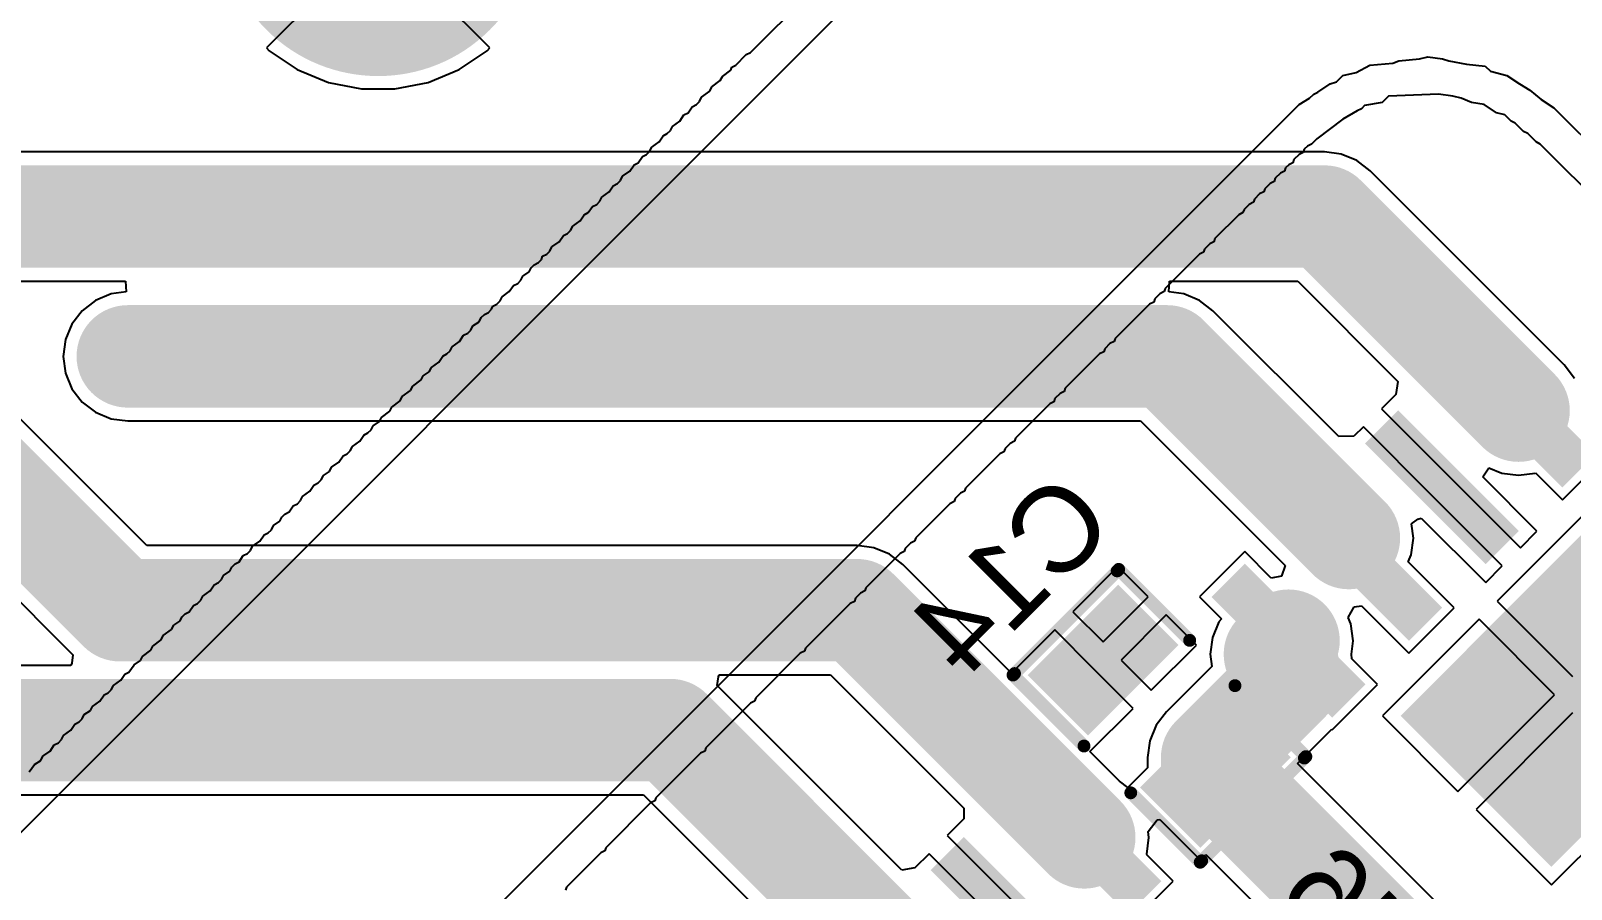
# Model space of a CAD drawing. Header units: millimetres. Extents: x 95 to 305, y 96 to 295.
# Drawn here: x 225.96 to 244, y 164.36 to 174.41 of the extents above; entities that cross this region are included whole.
import ezdxf

# ---------------------------------------------------------------- set-up
doc = ezdxf.new("R2010")
doc.units = ezdxf.units.MM
for name, color, linetype in [('BottomLayer', 5, 'Continuous'), ('BottomOverlay', 54, 'Continuous'), ('BottomPaste', 16, 'Continuous'), ('BottomSolder', 6, 'Continuous'), ('MultiLayer', 9, 'Continuous'), ('PadHoleLayer', 156, 'Continuous'), ('ViaHoleLayer', 16, 'Continuous')]:
    doc.layers.add(name, color=color, linetype=linetype)
doc.styles.add('Arial', font='', dxfattribs={"height": 0.2})
doc.styles.get('Arial').set_extended_font_data('Arial')

# ---------------------------------------------------------------- blocks, each defined once
blk = doc.blocks.new('XT30_3D_33')
at = {"layer": 'BottomLayer'}
h = blk.add_hatch(color=5, dxfattribs=at)
edge = h.paths.add_edge_path()
edge.add_arc((-2.5, 0), 1.8, 0, 360)
h = blk.add_hatch(color=5, dxfattribs=at)
edge = h.paths.add_edge_path()
edge.add_arc((2.5, 0), 1.8, 0, 360)
at = {"layer": 'BottomSolder'}
h = blk.add_hatch(color=6, dxfattribs=at)
edge = h.paths.add_edge_path()
edge.add_arc((-2.5, 0), 1.85, 0, 360)
h = blk.add_hatch(color=6, dxfattribs=at)
edge = h.paths.add_edge_path()
edge.add_arc((2.5, 0), 1.85, 0, 360)
at = {"layer": 'MultiLayer'}
h = blk.add_hatch(color=9, dxfattribs=at)
edge = h.paths.add_edge_path()
edge.add_arc((-2.5, 0), 1.8, 0, 360)
h = blk.add_hatch(color=9, dxfattribs=at)
edge = h.paths.add_edge_path()
edge.add_arc((2.5, 0), 1.8, 0, 360)
at = {"layer": 'PadHoleLayer'}
h = blk.add_hatch(color=156, dxfattribs=at)
edge = h.paths.add_edge_path()
edge.add_arc((-2.5, 0), 1.25, 0, 360)
h = blk.add_hatch(color=156, dxfattribs=at)
edge = h.paths.add_edge_path()
edge.add_arc((2.5, 0), 1.25, 0, 360)
blk = doc.blocks.new('HSOP_8_B_61')
at = {"layer": 'BottomLayer'}
for points in [[(-2.122, 3.7), (-1.672, 3.7), (-1.672, 1.8), (-2.122, 1.8)], [(-0.852, 3.7), (-0.402, 3.7), (-0.402, 1.8), (-0.852, 1.8)], [(0.418, 3.7), (0.868, 3.7), (0.868, 1.8), (0.418, 1.8)], [(1.688, 3.7), (2.138, 3.7), (2.138, 1.8), (1.688, 1.8)], [(-1.542, 1.15), (1.558, 1.15), (1.558, -1.25), (-1.542, -1.25)], [(-2.122, -1.9), (-1.672, -1.9), (-1.672, -3.8), (-2.122, -3.8)], [(-0.852, -1.9), (-0.402, -1.9), (-0.402, -3.8), (-0.852, -3.8)], [(0.418, -1.9), (0.868, -1.9), (0.868, -3.8), (0.418, -3.8)], [(1.688, -1.9), (2.138, -1.9), (2.138, -3.8), (1.688, -3.8)]]:
    blk.add_hatch(color=5, dxfattribs=at).paths.add_polyline_path(points)
at = {"layer": 'BottomPaste'}
for points in [[(-2.122, 3.7), (-1.672, 3.7), (-1.672, 1.8), (-2.122, 1.8)], [(-0.852, 3.7), (-0.402, 3.7), (-0.402, 1.8), (-0.852, 1.8)], [(0.418, 3.7), (0.868, 3.7), (0.868, 1.8), (0.418, 1.8)], [(1.688, 3.7), (2.138, 3.7), (2.138, 1.8), (1.688, 1.8)], [(-1.542, 1.15), (1.558, 1.15), (1.558, -1.25), (-1.542, -1.25)], [(-2.122, -1.9), (-1.672, -1.9), (-1.672, -3.8), (-2.122, -3.8)], [(-0.852, -1.9), (-0.402, -1.9), (-0.402, -3.8), (-0.852, -3.8)], [(0.418, -1.9), (0.868, -1.9), (0.868, -3.8), (0.418, -3.8)], [(1.688, -1.9), (2.138, -1.9), (2.138, -3.8), (1.688, -3.8)]]:
    blk.add_hatch(color=16, dxfattribs=at).paths.add_polyline_path(points)
at = {"layer": 'BottomSolder'}
for points in [[(-2.172, 3.75), (-1.622, 3.75), (-1.622, 1.75), (-2.172, 1.75)], [(-0.902, 3.75), (-0.352, 3.75), (-0.352, 1.75), (-0.902, 1.75)], [(0.368, 3.75), (0.918, 3.75), (0.918, 1.75), (0.368, 1.75)], [(1.638, 3.75), (2.188, 3.75), (2.188, 1.75), (1.638, 1.75)], [(-1.592, 1.2), (1.608, 1.2), (1.608, -1.3), (-1.592, -1.3)], [(-2.172, -1.85), (-1.622, -1.85), (-1.622, -3.85), (-2.172, -3.85)], [(-0.902, -1.85), (-0.352, -1.85), (-0.352, -3.85), (-0.902, -3.85)], [(0.368, -1.85), (0.918, -1.85), (0.918, -3.85), (0.368, -3.85)], [(1.638, -1.85), (2.188, -1.85), (2.188, -3.85), (1.638, -3.85)]]:
    blk.add_hatch(color=6, dxfattribs=at).paths.add_polyline_path(points)
at = {"layer": 'BottomOverlay', "text_generation_flag": 2}
blk.add_text('.', height=1, rotation=-180, dxfattribs=at).set_placement((-2.992, 2.85))
blk = doc.blocks.new('HSOP_8_B_62')
at = {"layer": 'BottomLayer'}
for points in [[(-2.122, 3.7), (-1.672, 3.7), (-1.672, 1.8), (-2.122, 1.8)], [(-0.852, 3.7), (-0.402, 3.7), (-0.402, 1.8), (-0.852, 1.8)], [(0.418, 3.7), (0.868, 3.7), (0.868, 1.8), (0.418, 1.8)], [(1.688, 3.7), (2.138, 3.7), (2.138, 1.8), (1.688, 1.8)], [(-1.542, 1.15), (1.558, 1.15), (1.558, -1.25), (-1.542, -1.25)], [(-2.122, -1.9), (-1.672, -1.9), (-1.672, -3.8), (-2.122, -3.8)], [(-0.852, -1.9), (-0.402, -1.9), (-0.402, -3.8), (-0.852, -3.8)], [(0.418, -1.9), (0.868, -1.9), (0.868, -3.8), (0.418, -3.8)], [(1.688, -1.9), (2.138, -1.9), (2.138, -3.8), (1.688, -3.8)]]:
    blk.add_hatch(color=5, dxfattribs=at).paths.add_polyline_path(points)
at = {"layer": 'BottomPaste'}
for points in [[(-2.122, 3.7), (-1.672, 3.7), (-1.672, 1.8), (-2.122, 1.8)], [(-0.852, 3.7), (-0.402, 3.7), (-0.402, 1.8), (-0.852, 1.8)], [(0.418, 3.7), (0.868, 3.7), (0.868, 1.8), (0.418, 1.8)], [(1.688, 3.7), (2.138, 3.7), (2.138, 1.8), (1.688, 1.8)], [(-1.542, 1.15), (1.558, 1.15), (1.558, -1.25), (-1.542, -1.25)], [(-2.122, -1.9), (-1.672, -1.9), (-1.672, -3.8), (-2.122, -3.8)], [(-0.852, -1.9), (-0.402, -1.9), (-0.402, -3.8), (-0.852, -3.8)], [(0.418, -1.9), (0.868, -1.9), (0.868, -3.8), (0.418, -3.8)], [(1.688, -1.9), (2.138, -1.9), (2.138, -3.8), (1.688, -3.8)]]:
    blk.add_hatch(color=16, dxfattribs=at).paths.add_polyline_path(points)
at = {"layer": 'BottomSolder'}
for points in [[(-2.172, 3.75), (-1.622, 3.75), (-1.622, 1.75), (-2.172, 1.75)], [(-0.902, 3.75), (-0.352, 3.75), (-0.352, 1.75), (-0.902, 1.75)], [(0.368, 3.75), (0.918, 3.75), (0.918, 1.75), (0.368, 1.75)], [(1.638, 3.75), (2.188, 3.75), (2.188, 1.75), (1.638, 1.75)], [(-1.592, 1.2), (1.608, 1.2), (1.608, -1.3), (-1.592, -1.3)], [(-2.172, -1.85), (-1.622, -1.85), (-1.622, -3.85), (-2.172, -3.85)], [(-0.902, -1.85), (-0.352, -1.85), (-0.352, -3.85), (-0.902, -3.85)], [(0.368, -1.85), (0.918, -1.85), (0.918, -3.85), (0.368, -3.85)], [(1.638, -1.85), (2.188, -1.85), (2.188, -3.85), (1.638, -3.85)]]:
    blk.add_hatch(color=6, dxfattribs=at).paths.add_polyline_path(points)
at = {"layer": 'BottomOverlay', "text_generation_flag": 2}
blk.add_text('.', height=1, rotation=-180, dxfattribs=at).set_placement((-2.992, 2.85))
blk = doc.blocks.new('CAP0805_B_185')
at = {"layer": 'BottomLayer'}
for points in [[(-1.379, 0.693), (-0.479, 0.693), (-0.479, -0.704), (-1.379, -0.704)], [(0.481, 0.693), (1.381, 0.693), (1.381, -0.704), (0.481, -0.704)]]:
    blk.add_hatch(color=5, dxfattribs=at).paths.add_polyline_path(points)
at = {"layer": 'BottomPaste'}
for points in [[(-1.379, 0.693), (-0.479, 0.693), (-0.479, -0.704), (-1.379, -0.704)], [(0.481, 0.693), (1.381, 0.693), (1.381, -0.704), (0.481, -0.704)]]:
    blk.add_hatch(color=16, dxfattribs=at).paths.add_polyline_path(points)
at = {"layer": 'BottomSolder'}
for points in [[(-1.429, 0.743), (-0.429, 0.743), (-0.429, -0.754), (-1.429, -0.754)], [(0.431, 0.743), (1.431, 0.743), (1.431, -0.754), (0.431, -0.754)]]:
    blk.add_hatch(color=6, dxfattribs=at).paths.add_polyline_path(points)
at = {"layer": 'BottomOverlay', "const_width": 0.15}
for points in [[(-1.55, 0.875), (-0.375, 0.875)], [(-1.55, -0.85), (-1.55, 0.85)], [(0.375, 0.875), (1.55, 0.875)], [(1.55, -0.85), (1.55, 0.85)], [(-1.55, -0.875), (-0.375, -0.875)], [(0.4, -0.875), (1.55, -0.875)]]:
    blk.add_lwpolyline(points, dxfattribs=at)
at = {"layer": 'BottomOverlay', "const_width": 0.075}
for points in [[(-1.588, 0.875, 1), (-1.513, 0.875, 1)], [(-1.588, 0.85, 1), (-1.513, 0.85, 1)], [(-0.413, 0.875, 1), (-0.337, 0.875, 1)], [(0.337, 0.875, 1), (0.413, 0.875, 1)], [(1.512, 0.875, 1), (1.587, 0.875, 1)], [(1.512, 0.85, 1), (1.587, 0.85, 1)], [(-1.588, -0.85, 1), (-1.513, -0.85, 1)], [(-1.588, -0.875, 1), (-1.513, -0.875, 1)], [(-0.413, -0.875, 1), (-0.337, -0.875, 1)], [(0.362, -0.875, 1), (0.437, -0.875, 1)], [(1.512, -0.85, 1), (1.587, -0.85, 1)], [(1.512, -0.875, 1), (1.587, -0.875, 1)]]:
    blk.add_lwpolyline(points, format="xyb", close=True, dxfattribs=at)

msp = doc.modelspace()

# ---------------------------------------------------------------- hatches: boundary and pattern name
at = {"layer": 'BottomLayer'}
h = msp.add_hatch(color=5, dxfattribs=at)
edge = h.paths.add_edge_path()
edge.add_arc((227.1, 170.6), 0.4, 0, 360)
at = {"layer": 'BottomSolder'}
h = msp.add_hatch(color=6, dxfattribs=at)
edge = h.paths.add_edge_path()
edge.add_arc((227.1, 170.6), 0.45, 0, 360)
at = {"layer": 'ViaHoleLayer'}
h = msp.add_hatch(color=16, dxfattribs=at)
edge = h.paths.add_edge_path()
edge.add_arc((227.1, 170.6), 0.25, 0, 360)

# ---------------------------------------------------------------- linework, layer by layer
at = {"layer": 'BottomLayer'}
for p, q in [((230.032, 175.52), (228.724, 174.212)), ((231.34, 174.212), (230.032, 175.52)), ((228.724, 174.212), (228.757, 174.179)), ((228.757, 174.179), (229.085, 173.96)), ((230.98, 173.96), (231.307, 174.179)), ((231.307, 174.179), (231.34, 174.212)), ((229.085, 173.96), (229.449, 173.809)), ((230.616, 173.809), (230.98, 173.96)), ((229.449, 173.809), (229.835, 173.732)), ((229.835, 173.732), (230.229, 173.732)), ((230.229, 173.732), (230.616, 173.809)), ((241.115, 172.994), (225.137, 172.994)), ((241.311, 172.968), (241.115, 172.994)), ((241.493, 172.892), (241.311, 172.968)), ((241.65, 172.772), (241.493, 172.892)), ((243.922, 170.5), (241.65, 172.772)), ((225.451, 171.481), (227.072, 171.481)), ((227.072, 171.481), (227.08, 171.354)), ((239.293, 171.354), (239.301, 171.481)), ((239.301, 171.481), (240.802, 171.481)), ((240.802, 171.481), (241.975, 170.307)), ((226.722, 171.255), (226.565, 171.135)), ((226.904, 171.331), (226.722, 171.255)), ((227.08, 171.354), (226.904, 171.331)), ((239.469, 171.331), (239.293, 171.354)), ((239.652, 171.255), (239.469, 171.331)), ((239.808, 171.135), (239.652, 171.255)), ((226.565, 171.135), (226.445, 170.978)), ((241.282, 169.661), (239.808, 171.135)), ((226.445, 170.978), (226.369, 170.796)), ((227.321, 168.385), (225.036, 170.669)), ((226.369, 170.796), (226.344, 170.6)), ((226.344, 170.6), (226.369, 170.404)), ((244.042, 170.343), (243.922, 170.5)), ((226.369, 170.404), (226.445, 170.222)), ((241.975, 170.307), (241.949, 170.154)), ((226.445, 170.222), (226.565, 170.065)), ((241.949, 170.154), (241.782, 169.986)), ((226.565, 170.065), (226.722, 169.945)), ((226.722, 169.945), (226.904, 169.869)), ((241.782, 169.986), (242.595, 169.173)), ((226.904, 169.869), (227.1, 169.844)), ((227.1, 169.844), (238.96, 169.844)), ((238.96, 169.844), (240.653, 168.15)), ((241.57, 169.774), (241.459, 169.664)), ((242.383, 168.961), (241.57, 169.774)), ((223.966, 169.599), (226.458, 167.107)), ((241.459, 169.664), (241.282, 169.661)), ((243.9, 168.922), (244.43, 169.452)), ((242.968, 169.19), (243.04, 169.297)), ((243.04, 169.297), (243.191, 169.234)), ((243.191, 169.234), (243.387, 169.209)), ((243.387, 169.209), (243.583, 169.234)), ((243.583, 169.234), (243.586, 169.236)), ((243.586, 169.236), (243.9, 168.922)), ((242.595, 169.173), (243.408, 168.36)), ((243.603, 168.554), (242.968, 169.19)), ((243.196, 168.148), (242.383, 168.961)), ((244.267, 168.866), (243.136, 167.734)), ((242.135, 168.641), (242.209, 168.694)), ((242.209, 168.694), (242.248, 168.707)), ((242.248, 168.707), (243.002, 167.953)), ((242.157, 168.473), (242.135, 168.641)), ((243.408, 168.36), (243.603, 168.554)), ((235.641, 168.385), (227.321, 168.385)), ((235.837, 168.359), (235.641, 168.385)), ((236.02, 168.283), (235.837, 168.359)), ((240.18, 168.314), (239.65, 167.784)), ((240.491, 168.004), (240.18, 168.314)), ((242.131, 168.277), (242.157, 168.473)), ((236.176, 168.163), (236.02, 168.283)), ((237.449, 166.891), (236.176, 168.163)), ((238.696, 168.138), (238.167, 167.609)), ((239.05, 167.785), (238.696, 168.138)), ((240.653, 168.15), (240.611, 168.025)), ((242.096, 168.194), (242.131, 168.277)), ((242.634, 167.656), (242.096, 168.194)), ((243.002, 167.953), (243.196, 168.148)), ((240.611, 168.025), (240.491, 168.004)), ((238.521, 167.256), (239.05, 167.785)), ((239.65, 167.784), (239.907, 167.527)), ((238.167, 167.609), (238.521, 167.256)), ((241.393, 167.541), (241.462, 167.668)), ((241.462, 167.668), (241.549, 167.681)), ((241.549, 167.681), (242.104, 167.126)), ((242.104, 167.126), (242.634, 167.656)), ((243.136, 167.734), (244.02, 166.85)), ((239.262, 167.573), (238.733, 167.043)), ((239.616, 167.219), (239.262, 167.573)), ((239.879, 167.49), (239.803, 167.308)), ((239.907, 167.527), (239.879, 167.49)), ((241.424, 167.467), (241.393, 167.541)), ((241.45, 167.271), (241.424, 167.467)), ((242.924, 167.522), (241.793, 166.391)), ((243.808, 166.638), (242.924, 167.522)), ((237.955, 167.397), (237.449, 166.891)), ((238.415, 166.937), (237.955, 167.397)), ((239.803, 167.308), (239.777, 167.112)), ((241.429, 167.112), (241.45, 167.271)), ((226.458, 167.107), (226.443, 167.008)), ((239.086, 166.69), (239.616, 167.219)), ((239.777, 167.112), (239.796, 166.97)), ((241.436, 167.059), (241.429, 167.112)), ((241.736, 166.758), (241.436, 167.059)), ((226.433, 166.98), (225.189, 166.98)), ((226.443, 167.008), (226.433, 166.98)), ((234.019, 166.848), (234.027, 166.872)), ((234.027, 166.872), (235.328, 166.872)), ((235.328, 166.872), (236.89, 165.31)), ((238.874, 166.478), (238.415, 166.937)), ((238.733, 167.043), (239.086, 166.69)), ((239.796, 166.97), (239.265, 166.439)), ((234.003, 166.745), (234.019, 166.848)), ((236.163, 164.584), (234.003, 166.745)), ((241.206, 166.228), (241.736, 166.758)), ((242.676, 165.507), (243.808, 166.638)), ((238.368, 165.972), (238.874, 166.478)), ((239.265, 166.439), (239.144, 166.282)), ((241.793, 166.391), (242.676, 165.507)), ((244.02, 166.426), (242.889, 165.295)), ((239.144, 166.282), (239.069, 166.1)), ((240.8, 165.834), (241.2, 166.234)), ((241.2, 166.234), (241.206, 166.228)), ((238.715, 165.625), (238.368, 165.972)), ((239.069, 166.1), (239.043, 165.904)), ((239.043, 165.784), (238.812, 165.552)), ((239.043, 165.904), (239.043, 165.784)), ((245.347, 161.287), (240.8, 165.834)), ((238.812, 165.552), (238.715, 165.625)), ((224.876, 165.468), (233.14, 165.468)), ((233.14, 165.468), (235.568, 163.039)), ((243.772, 164.411), (244.904, 165.542)), ((236.89, 165.31), (236.891, 165.184)), ((242.889, 165.295), (243.772, 164.411)), ((236.864, 165.157), (236.696, 164.99)), ((236.891, 165.184), (236.864, 165.157)), ((239.049, 165.037), (239.156, 165.174)), ((239.156, 165.174), (239.186, 165.178)), ((239.186, 165.178), (239.66, 164.704)), ((236.696, 164.99), (237.51, 164.176)), ((239.032, 164.773), (239.058, 164.968)), ((239.058, 164.968), (239.049, 165.037)), ((236.484, 164.777), (236.317, 164.61)), ((237.297, 163.964), (236.484, 164.777)), ((239.031, 164.769), (239.032, 164.773)), ((239.344, 164.456), (239.031, 164.769)), ((239.66, 164.704), (239.725, 164.769)), ((239.725, 164.769), (244.282, 160.212)), ((236.317, 164.61), (236.163, 164.584)), ((238.814, 163.925), (239.344, 164.456))]:
    msp.add_line(p, q, dxfattribs=at)
at = {"layer": 'BottomLayer', "const_width": 1.2}
for points in [[(225.137, 172.237), (241.115, 172.237)], [(241.115, 172.237), (243.387, 169.965)], [(223.768, 170.868), (227.007, 167.628)], [(227.1, 170.6), (239.273, 170.6)], [(239.273, 170.6), (241.4, 168.473)], [(227.007, 167.628), (235.641, 167.628)], [(235.641, 167.628), (238.301, 164.968)], [(240.534, 167.112), (240.693, 167.271)], [(240.534, 167.112), (240.693, 166.953)], [(240.693, 166.797), (240.693, 166.953)], [(239.799, 165.904), (240.693, 166.797)], [(224.876, 166.224), (233.454, 166.224)], [(233.454, 166.224), (236.505, 163.172)], [(239.799, 165.765), (239.799, 165.904)], [(239.799, 165.765), (239.836, 165.728)], [(239.836, 165.728), (245.038, 160.526)]]:
    msp.add_lwpolyline(points, dxfattribs=at)
at = {"layer": 'BottomLayer', "const_width": 0.6}
for points in [[(240.815, 172.237, 1), (241.415, 172.237, 1)], [(240.815, 172.237, 1), (241.415, 172.237, 1)], [(226.8, 170.6, 1), (227.4, 170.6, 1)], [(238.973, 170.6, 1), (239.573, 170.6, 1)], [(238.973, 170.6, 1), (239.573, 170.6, 1)], [(243.087, 169.965, 1), (243.687, 169.965, 1)], [(241.1, 168.473, 1), (241.7, 168.473, 1)], [(226.707, 167.628, 1), (227.307, 167.628, 1)], [(226.707, 167.628, 1), (227.307, 167.628, 1)], [(235.341, 167.628, 1), (235.941, 167.628, 1)], [(235.341, 167.628, 1), (235.941, 167.628, 1)], [(240.393, 167.271, 1), (240.993, 167.271, 1)], [(240.234, 167.112, 1), (240.834, 167.112, 1)], [(240.234, 167.112, 1), (240.834, 167.112, 1)], [(240.393, 166.953, 1), (240.993, 166.953, 1)], [(240.393, 166.953, 1), (240.993, 166.953, 1)], [(240.393, 166.797, 1), (240.993, 166.797, 1)], [(240.393, 166.797, 1), (240.993, 166.797, 1)], [(233.154, 166.224, 1), (233.754, 166.224, 1)], [(233.154, 166.224, 1), (233.754, 166.224, 1)], [(239.499, 165.904, 1), (240.099, 165.904, 1)], [(239.499, 165.904, 1), (240.099, 165.904, 1)], [(239.499, 165.765, 1), (240.099, 165.765, 1)], [(239.499, 165.765, 1), (240.099, 165.765, 1)], [(239.536, 165.728, 1), (240.136, 165.728, 1)], [(239.536, 165.728, 1), (240.136, 165.728, 1)], [(238.001, 164.968, 1), (238.601, 164.968, 1)]]:
    msp.add_lwpolyline(points, format="xyb", close=True, dxfattribs=at)
at = {"layer": 'BottomOverlay'}
for p, q in [((234.392, 174.157), (239.126, 178.891)), ((238.274, 177.455), (221.784, 160.965)), ((234.221, 174.011), (234.343, 174.133)), ((234.343, 174.133), (234.392, 174.157)), ((241.986, 174.06), (242.229, 174.084)), ((242.229, 174.084), (242.326, 174.108)), ((242.326, 174.108), (242.497, 174.084)), ((242.497, 174.084), (242.57, 174.06)), ((234.063, 173.877), (234.161, 173.95)), ((234.161, 173.95), (234.173, 173.987)), ((234.173, 173.987), (234.221, 174.011)), ((241.328, 173.889), (241.487, 173.926)), ((241.487, 173.926), (241.645, 174.011)), ((241.645, 174.011), (241.913, 174.035)), ((241.913, 174.035), (241.986, 174.06)), ((242.57, 174.06), (242.777, 174.023)), ((242.777, 174.023), (242.996, 173.999)), ((242.996, 173.999), (243.057, 173.938)), ((243.057, 173.938), (243.251, 173.889)), ((233.917, 173.707), (233.941, 173.755)), ((233.941, 173.755), (234.039, 173.829)), ((234.039, 173.829), (234.063, 173.877)), ((241.036, 173.695), (241.182, 173.792)), ((241.182, 173.792), (241.255, 173.816)), ((241.255, 173.816), (241.328, 173.889)), ((243.251, 173.889), (243.397, 173.792)), ((243.397, 173.792), (243.519, 173.719)), ((226.591, 159.322), (240.817, 173.549)), ((233.71, 173.524), (233.759, 173.549)), ((233.759, 173.549), (233.795, 173.585)), ((233.795, 173.585), (233.82, 173.634)), ((233.82, 173.634), (233.917, 173.707)), ((240.817, 173.549), (240.939, 173.622)), ((240.939, 173.622), (240.988, 173.67)), ((240.988, 173.67), (241.036, 173.695)), ((241.791, 173.573), (241.584, 173.536)), ((241.864, 173.646), (241.791, 173.573)), ((242.448, 173.67), (241.864, 173.646)), ((242.618, 173.646), (242.448, 173.67)), ((242.716, 173.622), (242.618, 173.646)), ((242.838, 173.573), (242.716, 173.622)), ((242.984, 173.549), (242.838, 173.573)), ((243.13, 173.451), (242.984, 173.549)), ((243.519, 173.719), (243.653, 173.609)), ((243.653, 173.609), (243.799, 173.512)), ((233.564, 173.354), (233.613, 173.427)), ((233.613, 173.427), (233.662, 173.451)), ((233.662, 173.451), (233.71, 173.524)), ((241.328, 173.378), (241.024, 173.147)), ((241.499, 173.476), (241.328, 173.378)), ((241.548, 173.5), (241.499, 173.476)), ((241.584, 173.536), (241.548, 173.5)), ((243.227, 173.427), (243.13, 173.451)), ((243.3, 173.354), (243.227, 173.427)), ((243.799, 173.512), (263.563, 153.748)), ((233.321, 173.111), (233.369, 173.184)), ((233.369, 173.184), (233.418, 173.208)), ((233.418, 173.208), (233.455, 173.244)), ((233.455, 173.244), (233.479, 173.293)), ((233.479, 173.293), (233.564, 173.354)), ((243.349, 173.33), (243.3, 173.354)), ((243.446, 173.232), (243.349, 173.33)), ((243.495, 173.208), (243.446, 173.232)), ((243.592, 173.111), (243.495, 173.208)), ((233.175, 172.964), (233.211, 173.001)), ((233.211, 173.001), (233.236, 173.05)), ((233.236, 173.05), (233.321, 173.111)), ((240.878, 173.025), (240.866, 172.989)), ((240.915, 173.062), (240.878, 173.025)), ((240.963, 173.086), (240.915, 173.062)), ((241.024, 173.147), (240.963, 173.086)), ((243.641, 173.086), (243.592, 173.111)), ((263.076, 153.651), (243.641, 173.086)), ((232.98, 172.77), (233.029, 172.843)), ((233.029, 172.843), (233.077, 172.867)), ((233.077, 172.867), (233.126, 172.94)), ((233.126, 172.94), (233.175, 172.964)), ((240.696, 172.843), (240.659, 172.806)), ((240.744, 172.867), (240.696, 172.843)), ((240.757, 172.904), (240.744, 172.867)), ((240.817, 172.964), (240.757, 172.904)), ((240.866, 172.989), (240.817, 172.964)), ((232.834, 172.624), (232.871, 172.66)), ((232.871, 172.66), (232.895, 172.709)), ((232.895, 172.709), (232.98, 172.77)), ((240.525, 172.648), (240.477, 172.624)), ((240.537, 172.685), (240.525, 172.648)), ((240.598, 172.745), (240.537, 172.685)), ((240.647, 172.77), (240.598, 172.745)), ((240.659, 172.806), (240.647, 172.77)), ((232.627, 172.417), (232.651, 172.466)), ((232.651, 172.466), (232.737, 172.526)), ((232.737, 172.526), (232.785, 172.599)), ((232.785, 172.599), (232.834, 172.624)), ((240.355, 172.502), (240.294, 172.441)), ((240.404, 172.526), (240.355, 172.502)), ((240.416, 172.563), (240.404, 172.526)), ((240.477, 172.624), (240.416, 172.563)), ((232.445, 172.259), (232.493, 172.283)), ((232.493, 172.283), (232.542, 172.356)), ((232.542, 172.356), (232.591, 172.38)), ((232.591, 172.38), (232.627, 172.417)), ((240.16, 172.283), (240.112, 172.259)), ((240.172, 172.319), (240.16, 172.283)), ((240.233, 172.38), (240.172, 172.319)), ((240.282, 172.405), (240.233, 172.38)), ((240.294, 172.441), (240.282, 172.405)), ((232.286, 172.076), (232.311, 172.125)), ((232.311, 172.125), (232.396, 172.186)), ((232.396, 172.186), (232.445, 172.259)), ((240.112, 172.259), (239.832, 171.979)), ((232.067, 171.881), (232.152, 171.942)), ((232.152, 171.942), (232.201, 172.015)), ((232.201, 172.015), (232.25, 172.04)), ((232.25, 172.04), (232.286, 172.076)), ((239.771, 171.918), (239.71, 171.857)), ((239.819, 171.942), (239.771, 171.918)), ((239.832, 171.979), (239.819, 171.942)), ((231.909, 171.699), (231.946, 171.735)), ((231.946, 171.735), (231.958, 171.772)), ((231.958, 171.772), (232.006, 171.796)), ((232.006, 171.796), (232.043, 171.833)), ((232.043, 171.833), (232.067, 171.881)), ((239.649, 171.796), (239.247, 171.395)), ((239.698, 171.821), (239.649, 171.796)), ((239.71, 171.857), (239.698, 171.821)), ((231.727, 171.541), (231.8, 171.589)), ((231.8, 171.589), (231.824, 171.638)), ((231.824, 171.638), (231.86, 171.674)), ((231.86, 171.674), (231.909, 171.699)), ((231.568, 171.358), (231.617, 171.431)), ((231.617, 171.431), (231.666, 171.455)), ((231.666, 171.455), (231.702, 171.492)), ((231.702, 171.492), (231.727, 171.541)), ((239.247, 171.395), (239.235, 171.358)), ((231.374, 171.188), (231.422, 171.212)), ((231.422, 171.212), (231.459, 171.249)), ((231.459, 171.249), (231.483, 171.297)), ((231.483, 171.297), (231.568, 171.358)), ((239.065, 171.212), (238.663, 170.81)), ((239.114, 171.236), (239.065, 171.212)), ((239.126, 171.273), (239.114, 171.236)), ((239.187, 171.334), (239.126, 171.273)), ((239.235, 171.358), (239.187, 171.334)), ((231.215, 171.005), (231.24, 171.054)), ((231.24, 171.054), (231.276, 171.09)), ((231.276, 171.09), (231.325, 171.115)), ((231.325, 171.115), (231.361, 171.151)), ((231.361, 171.151), (231.374, 171.188)), ((230.984, 170.774), (231.033, 170.847)), ((231.033, 170.847), (231.082, 170.871)), ((231.082, 170.871), (231.118, 170.908)), ((231.118, 170.908), (231.142, 170.956)), ((231.142, 170.956), (231.215, 171.005)), ((230.838, 170.628), (230.875, 170.664)), ((230.875, 170.664), (230.899, 170.713)), ((230.899, 170.713), (230.984, 170.774)), ((238.542, 170.689), (238.529, 170.652)), ((238.602, 170.75), (238.542, 170.689)), ((238.651, 170.774), (238.602, 170.75)), ((238.663, 170.81), (238.651, 170.774)), ((230.656, 170.47), (230.741, 170.531)), ((230.741, 170.531), (230.789, 170.604)), ((230.789, 170.604), (230.838, 170.628)), ((238.481, 170.628), (238.079, 170.226)), ((238.529, 170.652), (238.481, 170.628)), ((230.437, 170.251), (230.534, 170.324)), ((230.534, 170.324), (230.558, 170.372)), ((230.558, 170.372), (230.631, 170.421)), ((230.631, 170.421), (230.656, 170.47)), ((230.291, 170.08), (230.315, 170.129)), ((230.315, 170.129), (230.412, 170.202)), ((230.412, 170.202), (230.437, 170.251)), ((238.018, 170.165), (237.957, 170.105)), ((238.067, 170.19), (238.018, 170.165)), ((238.079, 170.226), (238.067, 170.19)), ((230.071, 169.886), (230.169, 169.959)), ((230.169, 169.959), (230.193, 170.007)), ((230.193, 170.007), (230.291, 170.08)), ((237.897, 170.044), (237.495, 169.642)), ((237.945, 170.068), (237.897, 170.044)), ((237.957, 170.105), (237.945, 170.068)), ((229.95, 169.739), (229.974, 169.788)), ((229.974, 169.788), (230.047, 169.837)), ((230.047, 169.837), (230.071, 169.886)), ((229.731, 169.545), (229.816, 169.606)), ((229.816, 169.606), (229.865, 169.679)), ((229.865, 169.679), (229.913, 169.703)), ((229.913, 169.703), (229.95, 169.739)), ((237.434, 169.581), (237.373, 169.52)), ((237.483, 169.606), (237.434, 169.581)), ((237.495, 169.642), (237.483, 169.606)), ((229.573, 169.362), (229.621, 169.435)), ((229.621, 169.435), (229.67, 169.46)), ((229.67, 169.46), (229.706, 169.496)), ((229.706, 169.496), (229.731, 169.545)), ((237.312, 169.46), (236.911, 169.058)), ((237.361, 169.484), (237.312, 169.46)), ((237.373, 169.52), (237.361, 169.484)), ((229.39, 169.204), (229.463, 169.253)), ((229.463, 169.253), (229.487, 169.301)), ((229.487, 169.301), (229.573, 169.362)), ((229.232, 169.021), (229.28, 169.094)), ((229.28, 169.094), (229.329, 169.119)), ((229.329, 169.119), (229.366, 169.155)), ((229.366, 169.155), (229.39, 169.204)), ((236.911, 169.058), (236.899, 169.021)), ((228.988, 168.778), (229.037, 168.851)), ((229.037, 168.851), (229.086, 168.875)), ((229.086, 168.875), (229.122, 168.912)), ((229.122, 168.912), (229.147, 168.961)), ((229.147, 168.961), (229.232, 169.021)), ((236.728, 168.875), (236.327, 168.474)), ((236.777, 168.9), (236.728, 168.875)), ((236.789, 168.936), (236.777, 168.9)), ((236.85, 168.997), (236.789, 168.936)), ((236.899, 169.021), (236.85, 168.997)), ((228.806, 168.62), (228.879, 168.669)), ((228.879, 168.669), (228.903, 168.717)), ((228.903, 168.717), (228.94, 168.754)), ((228.94, 168.754), (228.988, 168.778)), ((228.648, 168.437), (228.696, 168.51)), ((228.696, 168.51), (228.745, 168.535)), ((228.745, 168.535), (228.781, 168.571)), ((228.781, 168.571), (228.806, 168.62)), ((228.502, 168.291), (228.538, 168.328)), ((228.538, 168.328), (228.562, 168.376)), ((228.562, 168.376), (228.648, 168.437)), ((236.193, 168.316), (236.144, 168.291)), ((236.205, 168.352), (236.193, 168.316)), ((236.266, 168.413), (236.205, 168.352)), ((236.315, 168.437), (236.266, 168.413)), ((236.327, 168.474), (236.315, 168.437)), ((228.295, 168.084), (228.319, 168.133)), ((228.319, 168.133), (228.356, 168.17)), ((228.356, 168.17), (228.404, 168.194)), ((228.404, 168.194), (228.453, 168.267)), ((228.453, 168.267), (228.502, 168.291)), ((236.144, 168.291), (235.743, 167.89)), ((228.112, 167.926), (228.161, 167.951)), ((228.161, 167.951), (228.197, 167.987)), ((228.197, 167.987), (228.222, 168.036)), ((228.222, 168.036), (228.295, 168.084)), ((227.954, 167.744), (227.978, 167.792)), ((227.978, 167.792), (228.063, 167.853)), ((228.063, 167.853), (228.112, 167.926)), ((235.621, 167.768), (235.609, 167.731)), ((235.682, 167.829), (235.621, 167.768)), ((235.73, 167.853), (235.682, 167.829)), ((235.743, 167.89), (235.73, 167.853)), ((227.771, 167.585), (227.82, 167.61)), ((227.82, 167.61), (227.869, 167.683)), ((227.869, 167.683), (227.917, 167.707)), ((227.917, 167.707), (227.954, 167.744)), ((235.56, 167.707), (235.037, 167.184)), ((235.609, 167.731), (235.56, 167.707)), ((227.613, 167.403), (227.638, 167.452)), ((227.638, 167.452), (227.711, 167.5)), ((227.711, 167.5), (227.735, 167.549)), ((227.735, 167.549), (227.771, 167.585)), ((227.394, 167.208), (227.491, 167.281)), ((227.491, 167.281), (227.516, 167.33)), ((227.516, 167.33), (227.613, 167.403)), ((227.248, 167.038), (227.272, 167.086)), ((227.272, 167.086), (227.37, 167.159)), ((227.37, 167.159), (227.394, 167.208)), ((234.976, 167.123), (234.453, 166.6)), ((235.025, 167.147), (234.976, 167.123)), ((235.037, 167.184), (235.025, 167.147)), ((227.017, 166.807), (227.066, 166.88)), ((227.066, 166.88), (227.114, 166.904)), ((227.114, 166.904), (227.175, 166.989)), ((227.175, 166.989), (227.248, 167.038)), ((226.871, 166.661), (226.907, 166.697)), ((226.907, 166.697), (226.932, 166.746)), ((226.932, 166.746), (227.017, 166.807)), ((226.688, 166.502), (226.773, 166.563)), ((226.773, 166.563), (226.822, 166.636)), ((226.822, 166.636), (226.871, 166.661)), ((234.392, 166.539), (233.868, 166.016)), ((234.44, 166.563), (234.392, 166.539)), ((234.453, 166.6), (234.44, 166.563)), ((226.53, 166.32), (226.567, 166.356)), ((226.567, 166.356), (226.591, 166.405)), ((226.591, 166.405), (226.664, 166.454)), ((226.664, 166.454), (226.688, 166.502)), ((226.323, 166.113), (226.348, 166.162)), ((226.348, 166.162), (226.433, 166.222)), ((226.433, 166.222), (226.481, 166.295)), ((226.481, 166.295), (226.53, 166.32)), ((226.104, 165.918), (226.189, 165.979)), ((226.189, 165.979), (226.238, 166.052)), ((226.238, 166.052), (226.287, 166.076)), ((226.287, 166.076), (226.323, 166.113)), ((233.856, 165.979), (233.808, 165.955)), ((233.868, 166.016), (233.856, 165.979)), ((225.946, 165.736), (226.007, 165.821)), ((226.007, 165.821), (226.08, 165.869)), ((226.08, 165.869), (226.104, 165.918)), ((233.808, 165.955), (233.284, 165.431)), ((233.284, 165.431), (233.272, 165.395)), ((233.223, 165.371), (232.7, 164.847)), ((233.272, 165.395), (233.223, 165.371)), ((232.639, 164.786), (232.238, 164.385)), ((232.688, 164.811), (232.639, 164.786)), ((232.7, 164.847), (232.688, 164.811)), ((232.238, 164.385), (232.226, 164.348))]:
    msp.add_line(p, q, dxfattribs=at)

# ---------------------------------------------------------------- block references
for name, p, rotation in [('XT30_3D_33', (231.8, 177.5), 45), ('HSOP_8_B_61', (244.061, 166.609), 225), ('CAP0805_B_185', (239.182, 166.391), 315), ('HSOP_8_B_62', (238.975, 161.612), 225)]:
    msp.add_blockref(name, p, dxfattribs=dict(rotation=rotation))

# ---------------------------------------------------------------- texts
at = {"layer": 'BottomOverlay', "style": 'Arial', "text_generation_flag": 2}
for s, rotation, p in [('Line Board', 45, (228.8, 177.4)), ('C14', 45, (238.7, 168.6)), ('U6', 315, (241.8, 163))]:
    msp.add_text(s, height=1, rotation=rotation, dxfattribs=at).set_placement(p)

doc.saveas('drawing.dxf')
